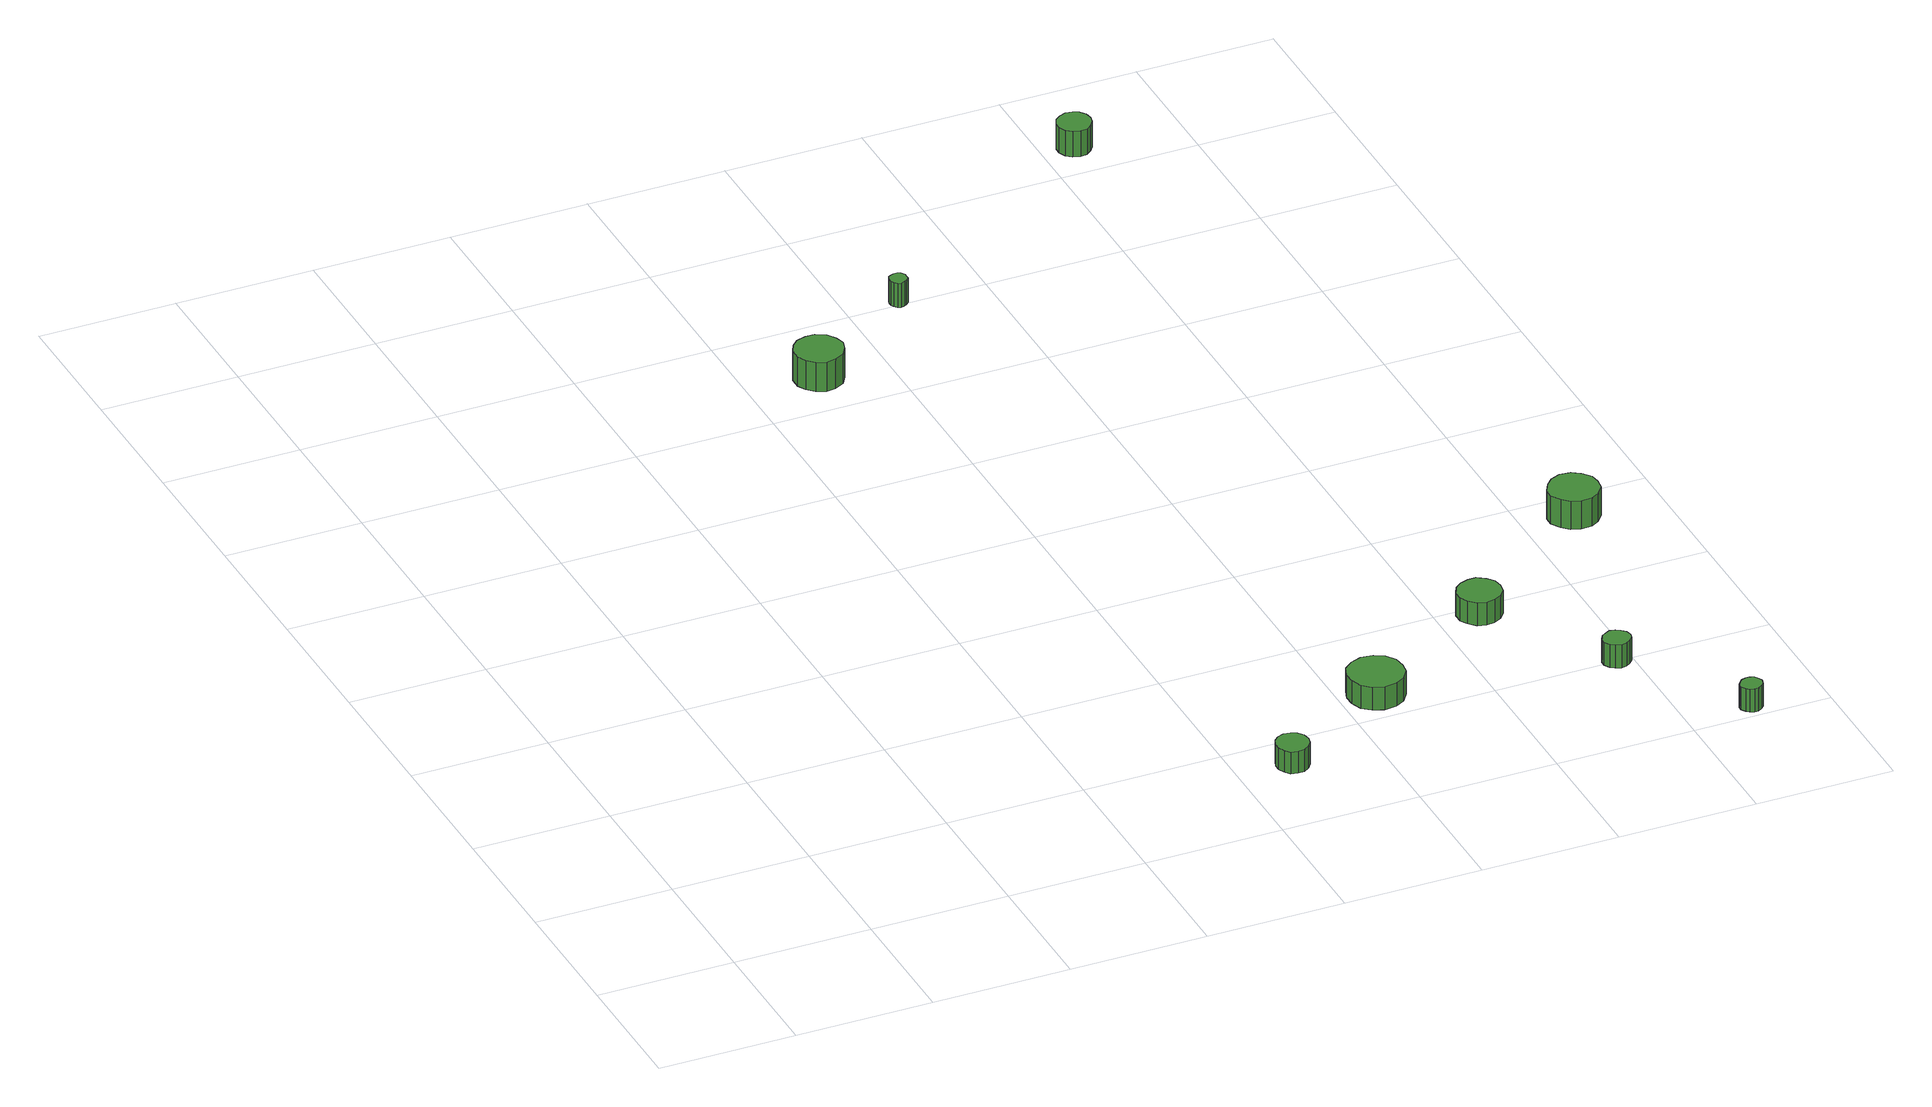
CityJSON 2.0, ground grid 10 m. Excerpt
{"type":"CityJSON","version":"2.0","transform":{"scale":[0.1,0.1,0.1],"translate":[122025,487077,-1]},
"CityObjects":{
"tree1":{"type":"SolitaryVegetationObject","attributes":{"function":"something"}},
"tree2":{"type":"SolitaryVegetationObject","attributes":{"function":"something"}},
"tree3":{"type":"SolitaryVegetationObject","attributes":{"function":"something"},"geometry":[{"type":"MultiSurface","lod":"1","boundaries":[[[0,1,2,3,4,5,6,7,8,9,10,11,12,13,14]],[[15,16,17,18,19,20,21,22,23,24,25,26,27,28,29]],[[0,29,28,1]],[[1,28,27,2]],[[2,27,26,3]],[[3,26,25,4]],[[4,25,24,5]],[[5,24,23,6]],[[6,23,22,7]],[[7,22,21,8]],[[8,21,20,9]],[[9,20,19,10]],[[10,19,18,11]],[[11,18,17,12]],[[12,17,16,13]],[[13,16,15,14]],[[14,15,29,0]]]}]},
"tree4":{"type":"SolitaryVegetationObject","attributes":{"function":"something"},"geometry":[{"type":"MultiSurface","lod":"1","boundaries":[[[30,31,32,33,34,35,36,37,38,39,40,41,42,43,44]],[[45,46,47,48,49,50,51,52,53,54,55,56,57,58,59]],[[30,59,58,31]],[[31,58,57,32]],[[32,57,56,33]],[[33,56,55,34]],[[34,55,54,35]],[[35,54,53,36]],[[36,53,52,37]],[[37,52,51,38]],[[38,51,50,39]],[[39,50,49,40]],[[40,49,48,41]],[[41,48,47,42]],[[42,47,46,43]],[[43,46,45,44]],[[44,45,59,30]]]}]},
"tree5":{"type":"SolitaryVegetationObject","attributes":{"function":"something"},"geometry":[{"type":"MultiSurface","lod":"1","boundaries":[[[60,61,62,63,64,65,66,67,68,69,70,71,72,73,74]],[[75,76,77,78,79,80,81,82,83,84,85,86,87,88,89]],[[60,89,88,61]],[[61,88,87,62]],[[62,87,86,63]],[[63,86,85,64]],[[64,85,84,65]],[[65,84,83,66]],[[66,83,82,67]],[[67,82,81,68]],[[68,81,80,69]],[[69,80,79,70]],[[70,79,78,71]],[[71,78,77,72]],[[72,77,76,73]],[[73,76,75,74]],[[74,75,89,60]]]}]},
"tree6":{"type":"SolitaryVegetationObject","attributes":{"function":"something"},"geometry":[{"type":"MultiSurface","lod":"1","boundaries":[[[90,91,92,93,94,95,96,97,98,99,100,101,102,103,104]],[[105,106,107,108,109,110,111,112,113,114,115,116,117,118,119]],[[90,119,118,91]],[[91,118,117,92]],[[92,117,116,93]],[[93,116,115,94]],[[94,115,114,95]],[[95,114,113,96]],[[96,113,112,97]],[[97,112,111,98]],[[98,111,110,99]],[[99,110,109,100]],[[100,109,108,101]],[[101,108,107,102]],[[102,107,106,103]],[[103,106,105,104]],[[104,105,119,90]]]}]},
"tree7":{"type":"SolitaryVegetationObject","attributes":{"function":"something"},"geometry":[{"type":"MultiSurface","lod":"1","boundaries":[[[120,121,122,123,124,125,126,127,128,129,130,131,132,133,134]],[[135,136,137,138,139,140,141,142,143,144,145,146,147,148,149]],[[120,149,148,121]],[[121,148,147,122]],[[122,147,146,123]],[[123,146,145,124]],[[124,145,144,125]],[[125,144,143,126]],[[126,143,142,127]],[[127,142,141,128]],[[128,141,140,129]],[[129,140,139,130]],[[130,139,138,131]],[[131,138,137,132]],[[132,137,136,133]],[[133,136,135,134]],[[134,135,149,120]]]}]},
"tree8":{"type":"SolitaryVegetationObject","attributes":{"function":"something"},"geometry":[{"type":"MultiSurface","lod":"1","boundaries":[[[150,151,152,153,154,155,156,157,158,159,160,161,162,163,164]],[[165,166,167,168,169,170,171,172,173,174,175,176,177,178,179]],[[150,179,178,151]],[[151,178,177,152]],[[152,177,176,153]],[[153,176,175,154]],[[154,175,174,155]],[[155,174,173,156]],[[156,173,172,157]],[[157,172,171,158]],[[158,171,170,159]],[[159,170,169,160]],[[160,169,168,161]],[[161,168,167,162]],[[162,167,166,163]],[[163,166,165,164]],[[164,165,179,150]]]}]},
"tree9":{"type":"SolitaryVegetationObject","attributes":{"function":"something"},"geometry":[{"type":"MultiSurface","lod":"1","boundaries":[[[180,181,182,183,184,185,186,187,188,189,190,191,192,193,194]],[[195,196,197,198,199,200,201,202,203,204,205,206,207,208,209]],[[180,209,208,181]],[[181,208,207,182]],[[182,207,206,183]],[[183,206,205,184]],[[184,205,204,185]],[[185,204,203,186]],[[186,203,202,187]],[[187,202,201,188]],[[188,201,200,189]],[[189,200,199,190]],[[190,199,198,191]],[[191,198,197,192]],[[192,197,196,193]],[[193,196,195,194]],[[194,195,209,180]]]}]},
"tree10":{"type":"SolitaryVegetationObject","attributes":{"function":"something"},"geometry":[{"type":"MultiSurface","lod":"1","boundaries":[[[210,211,212,213,214,215,216,217,218,219,220,221,222,223,224]],[[225,226,227,228,229,230,231,232,233,234,235,236,237,238,239]],[[210,239,238,211]],[[211,238,237,212]],[[212,237,236,213]],[[213,236,235,214]],[[214,235,234,215]],[[215,234,233,216]],[[216,233,232,217]],[[217,232,231,218]],[[218,231,230,219]],[[219,230,229,220]],[[220,229,228,221]],[[221,228,227,222]],[[222,227,226,223]],[[223,226,225,224]],[[224,225,239,210]]]}]},
"tree11":{"type":"SolitaryVegetationObject","attributes":{"function":"something"},"geometry":[{"type":"MultiSurface","lod":"1","boundaries":[[[240,241,242,243,244,245,246,247,248,249,250,251,252,253,254]],[[255,256,257,258,259,260,261,262,263,264,265,266,267,268,269]],[[240,269,268,241]],[[241,268,267,242]],[[242,267,266,243]],[[243,266,265,244]],[[244,265,264,245]],[[245,264,263,246]],[[246,263,262,247]],[[247,262,261,248]],[[248,261,260,249]],[[249,260,259,250]],[[250,259,258,251]],[[251,258,257,252]],[[252,257,256,253]],[[253,256,255,254]],[[254,255,269,240]]]}]},
"tree12":{"type":"SolitaryVegetationObject","attributes":{"function":"something"}}
},
"vertices":[
[451,71,25],[450,76,25],[447,80,25],[443,82,25],[438,83,25],[433,81,25],[430,78,25],[428,73,25],[428,68,25],[430,64,25],[433,60,25],[438,59,25],[443,59,25],[447,62,25],[450,66,25],[450,66,8],[447,62,8],[443,59,8],[438,59,8],[433,60,8],[430,64,8],[428,68,8],[428,73,8],[430,78,8],[433,81,8],[438,83,8],[443,82,8],[447,80,8],[450,76,8],[451,71,8],
[369,640,30],[367,647,30],[363,653,30],[356,657,30],[349,657,30],[342,655,30],[337,650,30],[334,644,30],[334,636,30],[337,630,30],[342,625,30],[349,622,30],[356,623,30],[363,627,30],[367,633,30],[367,633,7],[363,627,7],[356,623,7],[349,622,7],[342,625,7],[337,630,7],[334,636,7],[334,644,7],[337,650,7],[342,655,7],[349,657,7],[356,657,7],[363,653,7],[367,647,7],[369,640,7],
[545,127,26],[544,135,26],[539,142,26],[532,146,26],[523,147,26],[515,144,26],[509,139,26],[506,131,26],[506,123,26],[509,115,26],[515,110,26],[523,107,26],[532,108,26],[539,112,26],[544,119,26],[544,119,8],[539,112,8],[532,108,8],[523,107,8],[515,110,8],[509,115,8],[506,123,8],[506,131,8],[509,139,8],[515,144,8],[523,147,8],[532,146,8],[539,142,8],[544,135,8],[545,127,8],
[444,704,26],[444,706,26],[442,709,26],[440,710,26],[437,710,26],[435,709,26],[433,708,26],[432,705,26],[432,702,26],[433,700,26],[435,698,26],[437,697,26],[440,698,26],[442,699,26],[444,701,26],[444,701,7],[442,699,7],[440,698,7],[437,697,7],[435,698,7],[433,700,7],[432,702,7],[432,705,7],[433,708,7],[435,709,7],[437,710,7],[440,710,7],[442,709,7],[444,706,7],[444,704,7],
[645,191,26],[644,197,26],[640,202,26],[634,206,26],[628,206,26],[622,204,26],[617,200,26],[614,194,26],[614,187,26],[617,182,26],[622,177,26],[628,175,26],[634,176,26],[640,179,26],[644,184,26],[644,184,8],[640,179,8],[634,176,8],[628,175,8],[622,177,8],[617,182,8],[614,187,8],[614,194,8],[617,200,8],[622,204,8],[628,206,8],[634,206,8],[640,202,8],[644,197,8],[645,191,8],
[698,98,27],[697,102,27],[694,105,27],[691,107,27],[687,108,27],[683,106,27],[680,104,27],[678,100,27],[678,96,27],[680,92,27],[683,90,27],[687,88,27],[691,89,27],[694,91,27],[697,94,27],[697,94,9],[694,91,9],[691,89,9],[687,88,9],[683,90,9],[680,92,9],[678,96,9],[678,100,9],[680,104,9],[683,106,9],[687,108,9],[691,107,9],[694,105,9],[697,102,9],[698,98,9],
[754,10,27],[753,13,27],[751,16,27],[748,17,27],[745,17,27],[742,16,27],[740,14,27],[738,11,27],[738,8,27],[740,5,27],[742,3,27],[745,2,27],[748,2,27],[751,4,27],[753,6,27],[753,6,9],[751,4,9],[748,2,9],[745,2,9],[742,3,9],[740,5,9],[738,8,9],[738,11,9],[740,14,9],[742,16,9],[745,17,9],[748,17,9],[751,16,9],[753,13,9],[754,10,9],
[754,275,31],[753,282,31],[748,288,31],[742,292,31],[734,293,31],[727,290,31],[722,285,31],[718,278,31],[718,271,31],[722,264,31],[727,259,31],[734,257,31],[742,257,31],[748,261,31],[753,267,31],[753,267,9],[748,261,9],[742,257,9],[734,257,9],[727,259,9],[722,264,9],[718,271,9],[718,278,9],[722,285,9],[727,290,9],[734,293,9],[742,292,9],[748,288,9],[753,282,9],[754,275,9],
[636,832,27],[635,837,27],[632,841,27],[628,843,27],[623,844,27],[618,842,27],[614,839,27],[612,834,27],[612,829,27],[614,824,27],[618,821,27],[623,819,27],[628,820,27],[632,823,27],[635,827,27],[635,827,7],[632,823,7],[628,820,7],[623,819,7],[618,821,7],[614,824,7],[612,829,7],[612,834,7],[614,839,7],[618,842,7],[623,844,7],[628,843,7],[632,841,7],[635,837,7],[636,832,7]
]}
